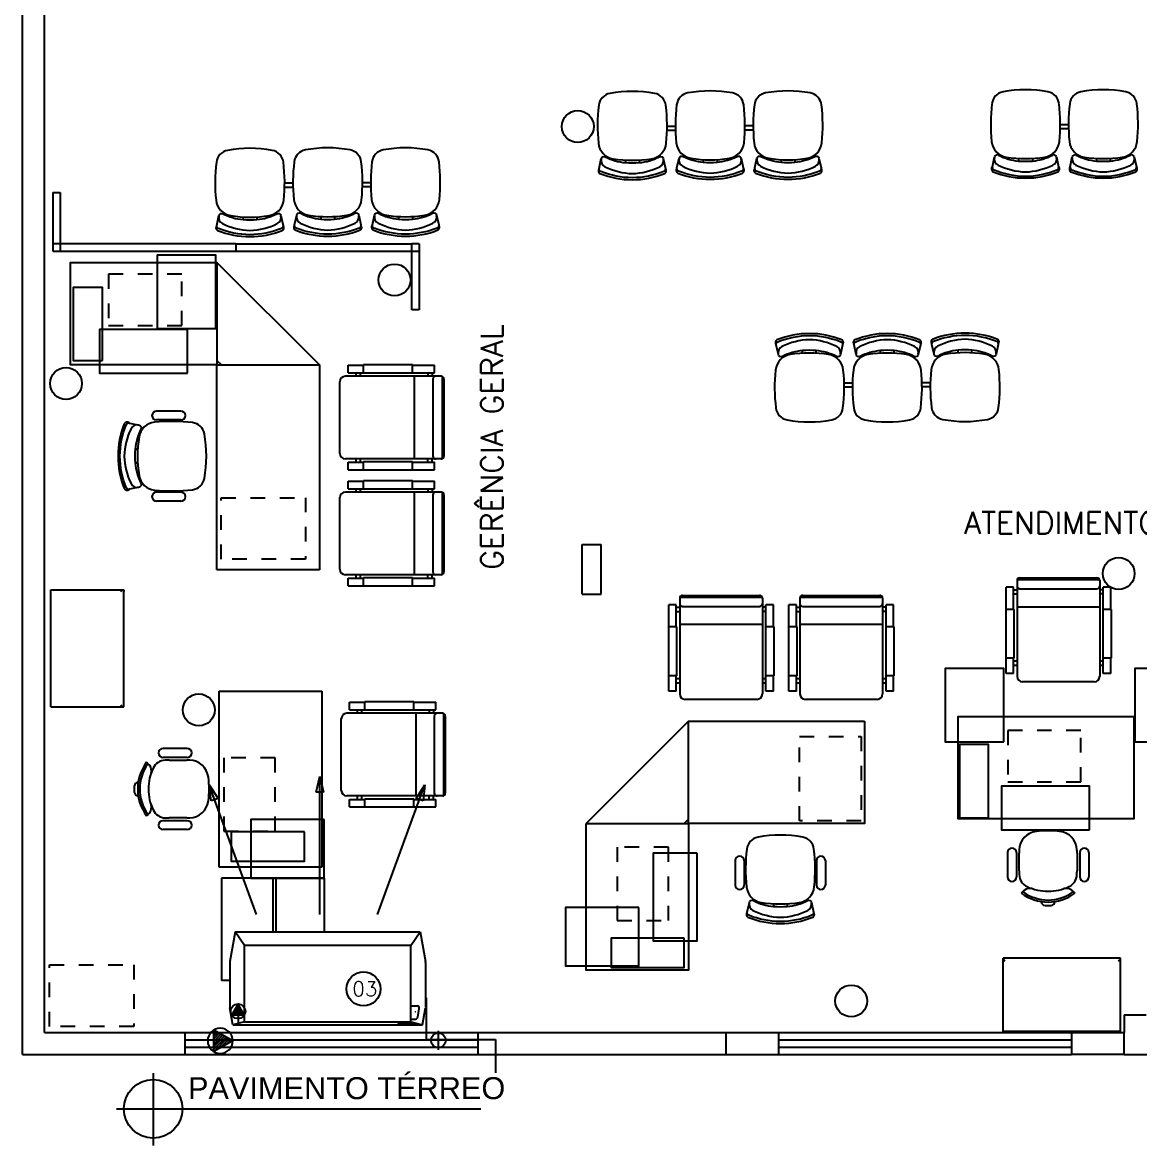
# Model space of a CAD drawing. Extents: x -22 to 17.7, y 1.4 to 35.6.
# Drawn here: x -12.51 to -4.89, y 1.44 to 9.11 of the extents above; entities that cross this region are included whole.
import ezdxf

# ---------------------------------------------------------------- set-up
doc = ezdxf.new("R2010")
doc.units = 0
doc.header["$LTSCALE"] = 0.02
doc.linetypes.add('HIDDEN', pattern=[0.375, 0.25, -0.125])
doc.linetypes.add('HIDDEN2', pattern=[0.1875, 0.125, -0.0625])
for name, color, linetype in [('AR-CONDICIONADO', 5, 'CONTINUOUS'), ('AR-INST', 1, 'CONTINUOUS'), ('ARCOND', 2, 'CONTINUOUS'), ('ARCOND_BASE', 7, 'CONTINUOUS'), ('ARCOND_TEXTO', 7, 'CONTINUOUS'), ('LEGENDA', 1, 'CONTINUOUS'), ('PDRENO', 2, 'CONTINUOUS'), ('PFORÇA', 2, 'CONTINUOUS')]:
    doc.layers.add(name, color=color, linetype=linetype)
doc.styles.add('COTAS', font='romans.shx', dxfattribs={"width": 0.75})
doc.styles.add('PAVIM', font='swiss.ttf')
doc.styles.add('ROMANS', font='simplex.shx')

# ---------------------------------------------------------------- blocks, each defined once
blk = doc.blocks.new('PF')
at = {"layer": 'PFORÇA', "color": 1}
for p, q in [((0.0002, 0.0874), (-0.0727, -0.0432)), ((-0.0031, 0.0815), (0.0012, 0.0857)), ((0.0002, 0.0874), (0.0732, -0.0432)), ((-0.0702, -0.0386), (0.0202, 0.0517)), ((-0.057, -0.0432), (0.0265, 0.0404)), ((-0.0478, 0.0014), (0.0138, 0.0631)), ((-0.0394, -0.0432), (0.0328, 0.029)), ((-0.0255, 0.0414), (0.0075, 0.0744)), ((-0.0217, -0.0432), (0.0392, 0.0177)), ((-0.004, -0.0432), (0.0455, 0.0063)), ((-0.0727, -0.0432), (0.0732, -0.0432)), ((0.0137, -0.0432), (0.0518, -0.005)), ((0.0313, -0.0432), (0.0582, -0.0163)), ((0.049, -0.0432), (0.0645, -0.0277)), ((0.0667, -0.0432), (0.0708, -0.039))]:
    blk.add_line(p, q, dxfattribs=at)
blk.add_circle((0.0002, 0.0018), 0.0857, dxfattribs=at)

msp = doc.modelspace()

# ---------------------------------------------------------------- linework, layer by layer
at = {"layer": 'AR-CONDICIONADO'}
for p, q in [((-10.5082, 3.8562), (-10.4837, 3.965)), ((-10.4837, 3.0222), (-10.4837, 3.965)), ((-10.4837, 3.965), (-10.4574, 3.8562)), ((-10.9163, 3.0222), (-11.2387, 3.9082)), ((-11.2245, 3.7975), (-11.2387, 3.9082)), ((-11.2387, 3.9082), (-11.1768, 3.8149)), ((-10.4574, 3.8562), (-10.5082, 3.8562)), ((-10.0887, 3.0222), (-9.7663, 3.9082)), ((-9.8266, 3.8143), (-9.7663, 3.9082)), ((-9.7663, 3.9082), (-9.7788, 3.7969)), ((-11.1768, 3.8149), (-11.2245, 3.7975)), ((-9.7788, 3.7969), (-9.8266, 3.8143))]:
    msp.add_line(p, q, dxfattribs=at)
at = {"layer": 'AR-CONDICIONADO', "color": 220}
for p, q in [((-9.7573, 2.4536), (-9.7573, 2.1693)), ((-9.7573, 2.1693), (-9.2831, 2.1693)), ((-9.2831, 2.1693), (-9.2831, 1.9418))]:
    msp.add_line(p, q, dxfattribs=at)
at = {"layer": 'AR-INST'}
for p, q in [((-11.0411, 2.4103), (-11.0831, 2.3376)), ((-11.0603, 2.3376), (-11.0603, 2.3771)), ((-11.0574, 2.3376), (-11.0574, 2.3822)), ((-11.0544, 2.3376), (-11.0544, 2.3873)), ((-11.0515, 2.3376), (-11.0515, 2.3924)), ((-11.0485, 2.3376), (-11.0485, 2.3975)), ((-11.0456, 2.3376), (-11.0456, 2.4026)), ((-11.0426, 2.3376), (-11.0426, 2.4078)), ((-11.0411, 2.4103), (-11.0411, 2.3376)), ((-10.9992, 2.3376), (-11.0411, 2.4103)), ((-11.0397, 2.3376), (-11.0397, 2.4078)), ((-11.0367, 2.3376), (-11.0367, 2.4026)), ((-11.0338, 2.3376), (-11.0338, 2.3975)), ((-11.0308, 2.3376), (-11.0308, 2.3924)), ((-11.0279, 2.3376), (-11.0279, 2.3873)), ((-11.0249, 2.3376), (-11.0249, 2.3822)), ((-11.0219, 2.3376), (-11.0219, 2.3771)), ((-11.0831, 2.3376), (-11.0411, 2.3376)), ((-11.0781, 2.3376), (-11.0781, 2.3464)), ((-11.0751, 2.3376), (-11.0751, 2.3515)), ((-11.0721, 2.3376), (-11.0721, 2.3566)), ((-11.0692, 2.3376), (-11.0692, 2.3617)), ((-11.0662, 2.3376), (-11.0662, 2.3668)), ((-11.0633, 2.3376), (-11.0633, 2.372)), ((-11.0411, 2.3376), (-10.9992, 2.3376)), ((-11.0411, 2.3376), (-11.0411, 2.2807)), ((-11.019, 2.3376), (-11.019, 2.372)), ((-11.016, 2.3376), (-11.016, 2.3668)), ((-11.0131, 2.3376), (-11.0131, 2.3617)), ((-11.0101, 2.3376), (-11.0101, 2.3566)), ((-11.0072, 2.3376), (-11.0072, 2.3515)), ((-11.0042, 2.3376), (-11.0042, 2.3464))]:
    msp.add_line(p, q, dxfattribs=at)
at = {"layer": 'AR-INST', "const_width": 0.005}
for points in [[(-11.0516, 2.356, -1), (-11.0566, 2.356, -1)], [(-9.8336, 2.3574, 1), (-9.8286, 2.3574, 1)], [(-9.8902, 2.273, 1), (-9.8852, 2.273, 1)]]:
    msp.add_lwpolyline(points, format="xyb", close=True, dxfattribs=at)
at = {"layer": 'AR-INST'}
msp.add_circle((-11.041, 2.3611), 0.0503, dxfattribs=at)
at = {"layer": 'ARCOND'}
for p, q in [((-11.0612, 2.9032), (-11.097, 2.7001)), ((-10.9975, 2.8106), (-11.0612, 2.9032)), ((-11.0612, 2.9032), (-9.7988, 2.9032)), ((-9.8625, 2.8106), (-9.7988, 2.9032)), ((-9.7988, 2.9032), (-9.7629, 2.7001)), ((-9.8625, 2.8106), (-10.9975, 2.8106)), ((-10.9975, 2.2882), (-10.9975, 2.8106)), ((-9.8625, 2.2882), (-9.8625, 2.8106)), ((-11.0975, 2.6949), (-11.0975, 2.3902)), ((-9.7625, 2.6949), (-9.7625, 2.3902)), ((-9.7625, 2.6949), (-9.7625, 2.3902)), ((-9.7625, 2.6949), (-9.7625, 2.3902)), ((-11.0765, 2.2682), (-11.097, 2.3849)), ((-9.8625, 2.3982), (-9.8191, 2.3982)), ((-9.8149, 2.3206), (-9.8043, 2.3806)), ((-9.7835, 2.2682), (-9.7629, 2.3849)), ((-9.8625, 2.3082), (-9.8297, 2.3082)), ((-10.9975, 2.2882), (-11.0765, 2.2682)), ((-11.0765, 2.2682), (-9.7835, 2.2682)), ((-10.9975, 2.2882), (-9.8625, 2.2882)), ((-9.9451, 2.2737), (-9.9235, 2.2682)), ((-9.9444, 2.2796), (-9.8691, 2.2796)), ((-9.8678, 2.2794), (-9.8235, 2.2682)), ((-9.8625, 2.2882), (-9.7835, 2.2682))]:
    msp.add_line(p, q, dxfattribs=at)
for centre, radius, start, end in [((-11.0675, 2.6949), 0.03, 170, 180), ((-9.7925, 2.6949), 0.03, 0, 10), ((-11.0675, 2.3902), 0.03, 180, 190), ((-9.8191, 2.3832), 0.015, 350, 90), ((-9.8297, 2.3232), 0.015, 270, 350), ((-9.9444, 2.2766), 0.003, 90, 255.78646), ((-9.8691, 2.2746), 0.005, 75.78646, 90)]:
    msp.add_arc(centre, radius, start, end, dxfattribs=at)
at = {"layer": 'ARCOND_BASE'}
for p, q in [((-12.5126, 2.0669), (-12.5126, 14.6269)), ((-12.3626, 2.2169), (-12.3626, 14.4769)), ((-8.0557, 8.3747), (-8.114, 8.3747)), ((-8.0566, 8.4029), (-8.1131, 8.4029)), ((-7.5246, 8.3777), (-7.5829, 8.3777)), ((-7.5255, 8.4059), (-7.582, 8.4059)), ((-7.5246, 8.3777), (-7.5342, 8.3777)), ((-5.3723, 8.386), (-5.4306, 8.386)), ((-5.3732, 8.4142), (-5.4297, 8.4142)), ((-5.3723, 8.386), (-5.382, 8.386)), ((-8.3974, 8.1728), (-8.3974, 8.1549)), ((-8.3034, 8.1728), (-8.3034, 8.1549)), ((-7.8663, 8.1758), (-7.8663, 8.1579)), ((-7.7723, 8.1758), (-7.7723, 8.1579)), ((-7.3352, 8.1758), (-7.3352, 8.1579)), ((-7.2412, 8.1758), (-7.2412, 8.1579)), ((-5.8933, 8.1269), (-5.8787, 8.1936)), ((-5.714, 8.1841), (-5.714, 8.1662)), ((-5.62, 8.1841), (-5.62, 8.1662)), ((-5.4554, 8.1936), (-5.4407, 8.1269)), ((-5.3622, 8.1269), (-5.3475, 8.1936)), ((-5.1829, 8.1841), (-5.1829, 8.1662)), ((-5.0889, 8.1841), (-5.0889, 8.1662)), ((-4.9243, 8.1936), (-4.9096, 8.1269)), ((-10.6657, 7.9861), (-10.724, 7.9861)), ((-10.6666, 8.0143), (-10.7231, 8.0143)), ((-10.1346, 7.9891), (-10.1929, 7.9891)), ((-10.1355, 8.0173), (-10.192, 8.0173)), ((-10.1346, 7.9891), (-10.1442, 7.9891)), ((-12.3057, 7.9512), (-12.2557, 7.9512)), ((-12.3057, 7.9512), (-12.3057, 7.5512)), ((-12.2557, 7.9512), (-12.2557, 7.5512)), ((-11.0074, 7.7842), (-11.0074, 7.7663)), ((-10.9134, 7.7842), (-10.9134, 7.7663)), ((-10.4763, 7.7872), (-10.4763, 7.7693)), ((-10.3823, 7.7872), (-10.3823, 7.7693)), ((-9.9452, 7.7872), (-9.9452, 7.7693)), ((-9.8512, 7.7872), (-9.8512, 7.7693)), ((-11.0557, 7.6012), (-12.3057, 7.6012)), ((-11.0557, 7.6012), (-11.0557, 7.5512)), ((-12.3057, 7.5512), (-11.0557, 7.5512)), ((-7.1888, 6.8536), (-7.1888, 6.8715)), ((-7.0948, 6.8536), (-7.0948, 6.8715)), ((-6.6576, 6.8536), (-6.6576, 6.8715)), ((-6.5636, 6.8536), (-6.5636, 6.8715)), ((-6.1265, 6.8566), (-6.1265, 6.8745)), ((-6.0325, 6.8566), (-6.0325, 6.8745)), ((-11.1851, 5.3742), (-11.1851, 6.7742)), ((-11.1851, 6.7742), (-10.4851, 6.7742)), ((-10.4851, 6.7742), (-10.4851, 5.3742)), ((-10.2905, 6.7717), (-10.1848, 6.7717)), ((-10.2905, 6.72), (-10.2905, 6.7717)), ((-9.8518, 6.774), (-10.1848, 6.774)), ((-10.1848, 6.7177), (-10.1848, 6.774)), ((-9.8518, 6.7177), (-9.8518, 6.774)), ((-9.8518, 6.7717), (-9.7013, 6.7717)), ((-9.7013, 6.72), (-9.7013, 6.7717)), ((-9.6552, 6.6965), (-10.3088, 6.6965)), ((-10.2905, 6.72), (-10.1848, 6.72)), ((-10.2347, 6.6965), (-10.2347, 6.72)), ((-10.2065, 6.6965), (-10.2065, 6.72)), ((-9.8518, 6.7177), (-10.1848, 6.7177)), ((-9.8518, 6.72), (-9.7013, 6.72)), ((-9.836, 6.1325), (-9.836, 6.6965)), ((-9.7457, 6.72), (-9.7457, 6.6965)), ((-9.7175, 6.72), (-9.7175, 6.6965)), ((-9.7113, 6.6777), (-9.7113, 6.1513)), ((-9.6488, 6.6954), (-9.6488, 6.1336)), ((-9.6364, 6.6777), (-9.6364, 6.1513)), ((-10.3464, 6.1701), (-10.3464, 6.6589)), ((-6.9053, 6.6518), (-6.8471, 6.6518)), ((-6.9053, 6.6518), (-6.8957, 6.6518)), ((-6.9044, 6.6236), (-6.848, 6.6236)), ((-6.3742, 6.6547), (-6.316, 6.6547)), ((-6.3733, 6.6265), (-6.3169, 6.6265)), ((-11.4315, 6.4591), (-11.598, 6.4591)), ((-11.4315, 6.398), (-11.598, 6.398)), ((-11.726, 6.1981), (-11.7439, 6.1981)), ((-11.726, 6.1041), (-11.7439, 6.1041)), ((-9.6552, 6.1325), (-10.3088, 6.1325)), ((-10.2905, 6.0573), (-10.2905, 6.109)), ((-10.2905, 6.109), (-10.1848, 6.109)), ((-10.2347, 6.109), (-10.2347, 6.1325)), ((-10.2065, 6.109), (-10.2065, 6.1325)), ((-9.8518, 6.1113), (-10.1848, 6.1113)), ((-10.1848, 6.055), (-10.1848, 6.1113)), ((-9.8518, 6.055), (-9.8518, 6.1113)), ((-9.8518, 6.109), (-9.7013, 6.109)), ((-9.7457, 6.109), (-9.7457, 6.1325)), ((-9.7175, 6.109), (-9.7175, 6.1325)), ((-9.7013, 6.0573), (-9.7013, 6.109)), ((-10.2905, 6.0573), (-10.1848, 6.0573)), ((-10.2905, 5.9808), (-10.1848, 5.9808)), ((-10.2905, 5.9291), (-10.2905, 5.9808)), ((-9.8518, 6.055), (-10.1848, 6.055)), ((-9.8518, 5.9831), (-10.1848, 5.9831)), ((-10.1848, 5.9268), (-10.1848, 5.9831)), ((-9.8518, 6.0573), (-9.7013, 6.0573)), ((-9.8518, 5.9268), (-9.8518, 5.9831)), ((-9.8518, 5.9808), (-9.7013, 5.9808)), ((-9.7013, 5.9291), (-9.7013, 5.9808)), ((-11.4315, 5.9053), (-11.598, 5.9053)), ((-9.6552, 5.9056), (-10.3088, 5.9056)), ((-10.2905, 5.9291), (-10.1848, 5.9291)), ((-10.2347, 5.9056), (-10.2347, 5.9291)), ((-10.2065, 5.9056), (-10.2065, 5.9291)), ((-9.8518, 5.9268), (-10.1848, 5.9268)), ((-9.8518, 5.9291), (-9.7013, 5.9291)), ((-9.836, 5.3416), (-9.836, 5.9056)), ((-9.7457, 5.9291), (-9.7457, 5.9056)), ((-9.7175, 5.9291), (-9.7175, 5.9056)), ((-9.6488, 5.9045), (-9.6488, 5.3427)), ((-11.4315, 5.8442), (-11.598, 5.8442)), ((-10.3464, 5.3792), (-10.3464, 5.868)), ((-9.7113, 5.8868), (-9.7113, 5.3604)), ((-9.6364, 5.8868), (-9.6364, 5.3604)), ((-8.6933, 5.2078), (-8.6933, 5.5478)), ((-8.6933, 5.5478), (-8.5633, 5.5478)), ((-8.5633, 5.2078), (-8.5633, 5.5478)), ((-10.4851, 5.3742), (-11.1851, 5.3742)), ((-9.6552, 5.3416), (-10.3088, 5.3416)), ((-10.2905, 5.2664), (-10.2905, 5.3181)), ((-10.2905, 5.3181), (-10.1848, 5.3181)), ((-10.2347, 5.3181), (-10.2347, 5.3416)), ((-10.2065, 5.3181), (-10.2065, 5.3416)), ((-9.8518, 5.3204), (-10.1848, 5.3204)), ((-10.1848, 5.2641), (-10.1848, 5.3204)), ((-9.8518, 5.2641), (-9.8518, 5.3204)), ((-9.8518, 5.3181), (-9.7013, 5.3181)), ((-9.7457, 5.3181), (-9.7457, 5.3416)), ((-9.7175, 5.3181), (-9.7175, 5.3416)), ((-9.7013, 5.2664), (-9.7013, 5.3181)), ((-5.7245, 5.3017), (-5.7245, 4.6481)), ((-5.7234, 5.3081), (-5.1616, 5.3081)), ((-5.7057, 5.3205), (-5.1793, 5.3205)), ((-5.1605, 5.3017), (-5.1605, 4.6481)), ((-12.32, 4.4396), (-12.32, 5.2396)), ((-12.32, 5.2396), (-11.82, 5.2396)), ((-11.82, 5.2216), (-11.82, 5.2396)), ((-11.82, 5.2396), (-11.82, 5.2266)), ((-11.82, 4.4526), (-11.82, 5.2216)), ((-10.2905, 5.2664), (-10.1848, 5.2664)), ((-9.8518, 5.2641), (-10.1848, 5.2641)), ((-9.8518, 5.2664), (-9.7013, 5.2664)), ((-5.7997, 5.1051), (-5.7997, 5.2556)), ((-5.748, 5.2556), (-5.7997, 5.2556)), ((-5.748, 5.1051), (-5.748, 5.2556)), ((-5.748, 5.2394), (-5.7245, 5.2394)), ((-5.7057, 5.2456), (-5.1793, 5.2456)), ((-5.137, 5.2394), (-5.1605, 5.2394)), ((-5.137, 5.1051), (-5.137, 5.2556)), ((-5.0853, 5.2556), (-5.137, 5.2556)), ((-5.0853, 5.1051), (-5.0853, 5.2556)), ((-8.6933, 5.2078), (-8.5633, 5.2078)), ((-8.027, 5.1815), (-8.027, 4.5279)), ((-8.0259, 5.1878), (-7.4641, 5.1878)), ((-8.0082, 5.2003), (-7.4818, 5.2003)), ((-7.463, 5.1815), (-7.463, 4.5279)), ((-7.2063, 5.1815), (-7.2063, 4.5279)), ((-7.2051, 5.1878), (-6.6434, 5.1878)), ((-7.1875, 5.2003), (-6.6611, 5.2003)), ((-6.6423, 5.1815), (-6.6423, 4.5279)), ((-5.748, 5.2112), (-5.7245, 5.2112)), ((-5.137, 5.2112), (-5.1605, 5.2112)), ((-8.1022, 4.9849), (-8.1022, 5.1353)), ((-8.0505, 5.1353), (-8.1022, 5.1353)), ((-8.0505, 4.9849), (-8.0505, 5.1353)), ((-8.0505, 5.1192), (-8.027, 5.1192)), ((-8.0505, 5.091), (-8.027, 5.091)), ((-8.0082, 5.1254), (-7.4818, 5.1254)), ((-7.4395, 5.1192), (-7.463, 5.1192)), ((-7.4395, 5.091), (-7.463, 5.091)), ((-7.4395, 4.9849), (-7.4395, 5.1353)), ((-7.3878, 5.1353), (-7.4395, 5.1353)), ((-7.3878, 4.9849), (-7.3878, 5.1353)), ((-7.2815, 4.9849), (-7.2815, 5.1353)), ((-7.2298, 5.1353), (-7.2815, 5.1353)), ((-7.2298, 4.9849), (-7.2298, 5.1353)), ((-7.2298, 5.1192), (-7.2063, 5.1192)), ((-7.2298, 5.091), (-7.2063, 5.091)), ((-7.1875, 5.1254), (-6.6611, 5.1254)), ((-6.6188, 5.1192), (-6.6423, 5.1192)), ((-6.6188, 5.091), (-6.6423, 5.091)), ((-6.6188, 4.9849), (-6.6188, 5.1353)), ((-6.5671, 5.1353), (-6.6188, 5.1353)), ((-6.5671, 4.9849), (-6.5671, 5.1353)), ((-5.7457, 5.1051), (-5.802, 5.1051)), ((-5.802, 5.1051), (-5.802, 4.7721)), ((-5.7457, 5.1051), (-5.7457, 4.7721)), ((-5.1605, 5.1209), (-5.7245, 5.1209)), ((-5.1393, 5.1051), (-5.1393, 4.7721)), ((-5.083, 5.1051), (-5.1393, 5.1051)), ((-5.083, 5.1051), (-5.083, 4.7721)), ((-8.0482, 4.9849), (-8.1045, 4.9849)), ((-8.1045, 4.9849), (-8.1045, 4.6518)), ((-8.0482, 4.9849), (-8.0482, 4.6518)), ((-7.463, 5.0007), (-8.027, 5.0007)), ((-7.4418, 4.9849), (-7.4418, 4.6518)), ((-7.3855, 4.9849), (-7.4418, 4.9849)), ((-7.3855, 4.9849), (-7.3855, 4.6518)), ((-7.2274, 4.9849), (-7.2838, 4.9849)), ((-7.2838, 4.9849), (-7.2838, 4.6518)), ((-7.2274, 4.9849), (-7.2274, 4.6518)), ((-6.6423, 5.0007), (-7.2063, 5.0007)), ((-6.6211, 4.9849), (-6.6211, 4.6518)), ((-6.5647, 4.9849), (-6.6211, 4.9849)), ((-6.5647, 4.9849), (-6.5647, 4.6518)), ((-5.7457, 4.7721), (-5.802, 4.7721)), ((-5.7997, 4.6664), (-5.7997, 4.7721)), ((-5.748, 4.6664), (-5.748, 4.7721)), ((-5.083, 4.7721), (-5.1393, 4.7721)), ((-5.137, 4.6664), (-5.137, 4.7721)), ((-5.0853, 4.6664), (-5.0853, 4.7721)), ((-5.7245, 4.7504), (-5.748, 4.7504)), ((-5.7245, 4.7222), (-5.748, 4.7222)), ((-5.137, 4.7504), (-5.1605, 4.7504)), ((-5.137, 4.7222), (-5.1605, 4.7222)), ((-8.0482, 4.6518), (-8.1045, 4.6518)), ((-8.1022, 4.5462), (-8.1022, 4.6518)), ((-8.0505, 4.5462), (-8.0505, 4.6518)), ((-8.027, 4.6301), (-8.0505, 4.6301)), ((-8.027, 4.6019), (-8.0505, 4.6019)), ((-7.4395, 4.6301), (-7.463, 4.6301)), ((-7.4395, 4.6019), (-7.463, 4.6019)), ((-7.3855, 4.6518), (-7.4418, 4.6518)), ((-7.4395, 4.5462), (-7.4395, 4.6518)), ((-7.3878, 4.5462), (-7.3878, 4.6518)), ((-7.2274, 4.6518), (-7.2838, 4.6518)), ((-7.2815, 4.5462), (-7.2815, 4.6518)), ((-7.2298, 4.5462), (-7.2298, 4.6518)), ((-7.2063, 4.6301), (-7.2298, 4.6301)), ((-7.2063, 4.6019), (-7.2298, 4.6019)), ((-6.6188, 4.6301), (-6.6423, 4.6301)), ((-6.6188, 4.6019), (-6.6423, 4.6019)), ((-6.5647, 4.6518), (-6.6211, 4.6518)), ((-6.6188, 4.5462), (-6.6188, 4.6518)), ((-6.5671, 4.5462), (-6.5671, 4.6518)), ((-5.748, 4.6664), (-5.7997, 4.6664)), ((-5.1981, 4.6105), (-5.6869, 4.6105)), ((-5.0853, 4.6664), (-5.137, 4.6664)), ((-11.1701, 3.3461), (-11.1701, 4.5461)), ((-11.1701, 4.5461), (-10.4701, 4.5461)), ((-10.4701, 4.5461), (-10.4701, 3.3461)), ((-8.0505, 4.5462), (-8.1022, 4.5462)), ((-7.3878, 4.5462), (-7.4395, 4.5462)), ((-7.2298, 4.5462), (-7.2815, 4.5462)), ((-6.5671, 4.5462), (-6.6188, 4.5462)), ((-11.82, 4.4396), (-11.82, 4.4526)), ((-10.2808, 4.419), (-10.2808, 4.4707)), ((-10.2808, 4.4707), (-10.1752, 4.4707)), ((-10.1752, 4.4167), (-10.1752, 4.473)), ((-9.8421, 4.473), (-10.1752, 4.473)), ((-9.8421, 4.4167), (-9.8421, 4.473)), ((-9.8421, 4.4707), (-9.6917, 4.4707)), ((-9.6917, 4.419), (-9.6917, 4.4707)), ((-7.5006, 4.4903), (-7.9894, 4.4903)), ((-6.6799, 4.4903), (-7.1687, 4.4903)), ((-12.32, 4.4396), (-11.82, 4.4396)), ((-9.6455, 4.3955), (-10.2992, 4.3955)), ((-10.2808, 4.419), (-10.1752, 4.419)), ((-10.2251, 4.3955), (-10.2251, 4.419)), ((-10.1969, 4.3955), (-10.1969, 4.419)), ((-9.8421, 4.4167), (-10.1752, 4.4167)), ((-9.8421, 4.419), (-9.6917, 4.419)), ((-9.8263, 3.8315), (-9.8263, 4.3955)), ((-9.7361, 4.419), (-9.7361, 4.3955)), ((-9.7079, 4.419), (-9.7079, 4.3955)), ((-9.7017, 4.3767), (-9.7017, 3.8503)), ((-9.6392, 4.3944), (-9.6392, 3.8326)), ((-9.6267, 4.3767), (-9.6267, 3.8503)), ((-10.3368, 3.8691), (-10.3368, 4.3579)), ((-11.3881, 4.1558), (-11.5546, 4.1558)), ((-11.3881, 4.0947), (-11.5546, 4.0947)), ((-11.5123, 4.0759), (-11.3919, 4.0759)), ((-11.6578, 4.0562), (-11.6653, 4.0618)), ((-11.6442, 4.0401), (-11.6568, 4.0496)), ((-9.6455, 3.8315), (-10.2992, 3.8315)), ((-10.2808, 3.808), (-10.1752, 3.808)), ((-10.2808, 3.7563), (-10.2808, 3.808)), ((-10.2251, 3.808), (-10.2251, 3.8315)), ((-10.1969, 3.808), (-10.1969, 3.8315)), ((-9.8421, 3.8103), (-10.1752, 3.8103)), ((-10.1752, 3.754), (-10.1752, 3.8103)), ((-9.8421, 3.754), (-9.8421, 3.8103)), ((-9.8421, 3.808), (-9.6917, 3.808)), ((-9.7361, 3.808), (-9.7361, 3.8315)), ((-9.7079, 3.808), (-9.7079, 3.8315)), ((-9.6917, 3.7563), (-9.6917, 3.808)), ((-11.6578, 3.7009), (-11.6653, 3.6952)), ((-11.6442, 3.7169), (-11.6568, 3.7075)), ((-11.3919, 3.6811), (-11.5123, 3.6811)), ((-10.2808, 3.7563), (-10.1752, 3.7563)), ((-9.8421, 3.754), (-10.1752, 3.754)), ((-9.8421, 3.7563), (-9.6917, 3.7563)), ((-11.3881, 3.6624), (-11.5546, 3.6624)), ((-11.3881, 3.6013), (-11.5546, 3.6013)), ((-7.648, 3.3897), (-7.648, 3.2232)), ((-7.5869, 3.3897), (-7.5869, 3.2232)), ((-7.0942, 3.3897), (-7.0942, 3.2232)), ((-7.0331, 3.3897), (-7.0331, 3.2232)), ((-5.79, 3.4451), (-5.79, 3.2786)), ((-5.7289, 3.4451), (-5.7289, 3.2786)), ((-5.7102, 3.3209), (-5.7102, 3.4412)), ((-5.3154, 3.4412), (-5.3154, 3.3209)), ((-5.2967, 3.4451), (-5.2967, 3.2786)), ((-5.2356, 3.4451), (-5.2356, 3.2786)), ((-10.4701, 3.3461), (-11.1701, 3.3461)), ((-11.1533, 3.2704), (-11.1533, 2.5704)), ((-10.4533, 3.2704), (-11.1533, 3.2704)), ((-10.8033, 3.2704), (-10.8033, 2.9032)), ((-10.7833, 3.2704), (-10.7833, 2.9032)), ((-10.4533, 3.2704), (-10.4533, 2.9032)), ((-5.6904, 3.1754), (-5.6961, 3.1678)), ((-5.6744, 3.1889), (-5.6838, 3.1763)), ((-5.3512, 3.1889), (-5.3417, 3.1763)), ((-5.3351, 3.1754), (-5.3295, 3.1678)), ((-7.387, 3.0952), (-7.387, 3.0773)), ((-7.293, 3.0952), (-7.293, 3.0773)), ((-5.8011, 2.7242), (-5.8191, 2.7242)), ((-5.8191, 2.7242), (-5.8061, 2.7242)), ((-5.8191, 2.2242), (-5.8191, 2.7242)), ((-5.0321, 2.7242), (-5.8011, 2.7242)), ((-5.0191, 2.7242), (-5.0321, 2.7242)), ((-5.0191, 2.2242), (-5.0191, 2.7242)), ((-11.0975, 2.5704), (-11.1533, 2.5704)), ((-4.9926, 2.3369), (-4.9926, 2.2169)), ((-4.9926, 2.3369), (-4.8426, 2.3369)), ((-5.0191, 2.2242), (-5.8191, 2.2242)), ((-12.3626, 2.2169), (-11.4026, 2.2169)), ((-11.4026, 2.0669), (-11.4026, 2.2169)), ((-11.4026, 2.2169), (-9.4026, 2.2169)), ((-11.4026, 2.1669), (-9.4026, 2.1669)), ((-9.4028, 2.2169), (-7.7126, 2.2169)), ((-9.4028, 2.0669), (-9.4028, 2.2169)), ((-7.7126, 2.2169), (-7.7126, 2.0669)), ((-7.7126, 2.2169), (-7.3526, 2.2169)), ((-7.3526, 2.2169), (-5.3526, 2.2169)), ((-7.3526, 2.2169), (-7.3526, 2.0669)), ((-7.3526, 2.1669), (-5.3526, 2.1669)), ((-5.3526, 2.2169), (-4.9926, 2.2169)), ((-5.3526, 2.2169), (-5.3526, 2.0669)), ((-4.9926, 2.0669), (-4.9926, 2.2169)), ((-11.4026, 2.1169), (-9.4026, 2.1169)), ((-7.3526, 2.1169), (-5.3526, 2.1169)), ((-12.5126, 2.0669), (-11.4026, 2.0669)), ((-11.4026, 2.0669), (-9.4026, 2.0669)), ((-9.4028, 2.0669), (-7.7126, 2.0669)), ((-7.7126, 2.0669), (-7.3526, 2.0669)), ((-7.3526, 2.0669), (-5.3526, 2.0669)), ((-4.9926, 2.0669), (-5.3526, 2.0669)), ((-4.9926, 2.0669), (-1.0081, 2.0669))]:
    msp.add_line(p, q, dxfattribs=at)
at = {"layer": 'ARCOND_BASE', "color": 250}
for p, q in [((-11.0557, 7.6012), (-9.8557, 7.6012)), ((-9.8057, 7.6012), (-9.8557, 7.6012)), ((-9.8557, 7.1512), (-9.8557, 7.6012)), ((-9.8057, 7.6012), (-9.8057, 7.1512)), ((-11.0557, 7.5512), (-9.8557, 7.5512)), ((-9.8557, 7.5512), (-9.8057, 7.5512)), ((-9.8057, 7.1512), (-9.8557, 7.1512))]:
    msp.add_line(p, q, dxfattribs=at)
at = {"layer": 'ARCOND_BASE', "linetype": 'HIDDEN2'}
for p, q in [((-11.8418, 5.2269), (-11.829, 5.2396)), ((-11.8418, 4.4523), (-11.829, 4.4396)), ((-5.8064, 2.7025), (-5.8191, 2.7152)), ((-5.0318, 2.7025), (-5.0191, 2.7152))]:
    msp.add_line(p, q, dxfattribs=at)
at = {"layer": 'ARCOND_BASE'}
for points in [[(-8.2194, 8.1817, 0.340817), (-8.1191, 8.2876, 0.05523), (-8.1214, 8.5464, 0.328643), (-8.1978, 8.6276, 0.09095), (-8.503, 8.6276, 0.328643), (-8.5794, 8.5464, 0.05523), (-8.5817, 8.2876, 0.340817), (-8.4814, 8.1817, 0.077917)], [(-7.6883, 8.1847, 0.340817), (-7.588, 8.2906, 0.05523), (-7.5903, 8.5494, 0.328643), (-7.6667, 8.6306, 0.09095), (-7.9719, 8.6306, 0.328643), (-8.0483, 8.5494, 0.05523), (-8.0506, 8.2906, 0.340817), (-7.9503, 8.1847, 0.077917)], [(-7.1571, 8.1847, 0.340817), (-7.0569, 8.2906, 0.05523), (-7.0592, 8.5494, 0.328643), (-7.1356, 8.6306, 0.09095), (-7.4408, 8.6306, 0.328643), (-7.5172, 8.5494, 0.05523), (-7.5195, 8.2906, 0.340817), (-7.4192, 8.1847, 0.077917)], [(-10.8294, 7.7931, 0.340817), (-10.7291, 7.899, 0.05523), (-10.7314, 8.1578, 0.328643), (-10.8078, 8.239, 0.09095), (-11.113, 8.239, 0.328643), (-11.1894, 8.1578, 0.05523), (-11.1917, 7.899, 0.340817), (-11.0915, 7.7931, 0.077917)], [(-10.2983, 7.7961, 0.340817), (-10.198, 7.902, 0.05523), (-10.2003, 8.1608, 0.328643), (-10.2767, 8.242, 0.09095), (-10.5819, 8.242, 0.328643), (-10.6583, 8.1608, 0.05523), (-10.6606, 7.902, 0.340817), (-10.5603, 7.7961, 0.077917)], [(-9.7671, 7.7961, 0.340817), (-9.6669, 7.902, 0.05523), (-9.6692, 8.1608, 0.328643), (-9.7456, 8.242, 0.09095), (-10.0508, 8.242, 0.328643), (-10.1272, 8.1608, 0.05523), (-10.1295, 7.902, 0.340817), (-10.0292, 7.7961, 0.077917)], [(-7.2728, 6.8447, 0.340817), (-7.3731, 6.7389, 0.05523), (-7.3708, 6.4801, 0.328643), (-7.2944, 6.3988, 0.09095), (-6.9891, 6.3988, 0.328643), (-6.9128, 6.4801, 0.05523), (-6.9104, 6.7389, 0.340817), (-7.0107, 6.8447, 0.077917)], [(-6.7417, 6.8447, 0.340817), (-6.842, 6.7389, 0.05523), (-6.8396, 6.4801, 0.328643), (-6.7633, 6.3988, 0.09095), (-6.458, 6.3988, 0.328643), (-6.3816, 6.4801, 0.05523), (-6.3793, 6.7389, 0.340817), (-6.4796, 6.8447, 0.077917)], [(-6.2106, 6.8477, 0.340817), (-6.3109, 6.7419, 0.05523), (-6.3085, 6.4831, 0.328643), (-6.2322, 6.4018, 0.09095), (-5.9269, 6.4018, 0.328643), (-5.8505, 6.4831, 0.05523), (-5.8482, 6.7419, 0.340817), (-5.9485, 6.8477, 0.077917)], [(-11.7171, 6.02, 0.340817), (-11.6112, 5.9198, 0.05523), (-11.3524, 5.9221, 0.328643), (-11.2712, 5.9985, 0.09095), (-11.2712, 6.3037, 0.328643), (-11.3524, 6.3801, 0.05523), (-11.6112, 6.3824, 0.340817), (-11.7171, 6.2821, 0.077917)], [(-7.2089, 3.1041, 0.340817), (-7.1087, 3.21, 0.05523), (-7.111, 3.4687, 0.328643), (-7.1873, 3.55, 0.09095), (-7.4926, 3.55, 0.328643), (-7.569, 3.4687, 0.05523), (-7.5713, 3.21, 0.340817), (-7.471, 3.1041, 0.077917)]]:
    msp.add_lwpolyline(points, format="xyb", close=True, dxfattribs=at)
for points in [[(-8.3034, 8.1549, 0.100785), (-8.1659, 8.1949, -0.49505), (-8.1388, 8.1823), (-8.1241, 8.1156, -0.365963), (-8.1354, 8.0941, -0.0944), (-8.3504, 8.0516, -0.0944), (-8.5654, 8.0941, -0.365963), (-8.5767, 8.1156), (-8.562, 8.1823, -0.49505), (-8.5349, 8.1949, 0.100785), (-8.3974, 8.1549, 0.100785)], [(-8.5626, 8.1796, 0.344642), (-8.5376, 8.1274, 0.1068), (-8.3504, 8.0803, 0.1068), (-8.1632, 8.1274, 0.344642), (-8.1382, 8.1796)], [(-7.7723, 8.1579, 0.100785), (-7.6348, 8.1979, -0.49505), (-7.6077, 8.1853), (-7.593, 8.1186, -0.365963), (-7.6043, 8.0971, -0.0944), (-7.8193, 8.0546, -0.0944), (-8.0343, 8.0971, -0.365963), (-8.0456, 8.1186), (-8.0309, 8.1853, -0.49505), (-8.0038, 8.1979, 0.100785), (-7.8663, 8.1579, 0.100785)], [(-8.0315, 8.1826, 0.344642), (-8.0065, 8.1304, 0.1068), (-7.8193, 8.0833, 0.1068), (-7.6321, 8.1304, 0.344642), (-7.6071, 8.1826)], [(-7.2412, 8.1579, 0.100785), (-7.1037, 8.1979, -0.49505), (-7.0765, 8.1853), (-7.0619, 8.1186, -0.365963), (-7.0732, 8.0971, -0.0944), (-7.2882, 8.0546, -0.0944), (-7.5031, 8.0971, -0.365963), (-7.5145, 8.1186), (-7.4998, 8.1853, -0.49505), (-7.4727, 8.1979, 0.100785), (-7.3352, 8.1579, 0.100785)], [(-7.5004, 8.1826, 0.344642), (-7.4753, 8.1304, 0.1068), (-7.2882, 8.0833, 0.1068), (-7.101, 8.1304, 0.344642), (-7.0759, 8.1826)], [(-8.577, 8.1139, 0.481357), (-8.5717, 8.0811, 0.097119), (-8.3504, 8.0385, 0.097119), (-8.1291, 8.0811, 0.481357), (-8.1238, 8.1139)], [(-8.0459, 8.1169, 0.481357), (-8.0406, 8.0841, 0.097119), (-7.8193, 8.0415, 0.097119), (-7.598, 8.0841, 0.481357), (-7.5927, 8.1169)], [(-7.5148, 8.1169, 0.481357), (-7.5094, 8.0841, 0.097119), (-7.2882, 8.0415, 0.097119), (-7.0669, 8.0841, 0.481357), (-7.0616, 8.1169)], [(-5.8936, 8.1252, 0.481357), (-5.8883, 8.0924, 0.097119), (-5.667, 8.0499, 0.097119), (-5.4458, 8.0924, 0.481357), (-5.4404, 8.1252)], [(-5.3625, 8.1252, 0.481357), (-5.3572, 8.0924, 0.097119), (-5.1359, 8.0499, 0.097119), (-4.9146, 8.0924, 0.481357), (-4.9093, 8.1252)], [(-10.9134, 7.7663, 0.100785), (-10.7759, 7.8063, -0.49505), (-10.7488, 7.7937), (-10.7341, 7.727, -0.365963), (-10.7455, 7.7055, -0.0944), (-10.9604, 7.663, -0.0944), (-11.1754, 7.7055, -0.365963), (-11.1867, 7.727), (-11.172, 7.7937, -0.49505), (-11.1449, 7.8063, 0.100785), (-11.0074, 7.7663, 0.100785)], [(-11.1726, 7.791, 0.344642), (-11.1476, 7.7388, 0.1068), (-10.9604, 7.6917, 0.1068), (-10.7733, 7.7388, 0.344642), (-10.7482, 7.791)], [(-10.3823, 7.7693, 0.100785), (-10.2448, 7.8093, -0.49505), (-10.2177, 7.7967), (-10.203, 7.73, -0.365963), (-10.2143, 7.7085, -0.0944), (-10.4293, 7.666, -0.0944), (-10.6443, 7.7085, -0.365963), (-10.6556, 7.73), (-10.6409, 7.7967, -0.49505), (-10.6138, 7.8093, 0.100785), (-10.4763, 7.7693, 0.100785)], [(-10.6415, 7.794, 0.344642), (-10.6165, 7.7418, 0.1068), (-10.4293, 7.6947, 0.1068), (-10.2421, 7.7418, 0.344642), (-10.2171, 7.794)], [(-9.8512, 7.7693, 0.100785), (-9.7137, 7.8093, -0.49505), (-9.6866, 7.7967), (-9.6719, 7.73, -0.365963), (-9.6832, 7.7085, -0.0944), (-9.8982, 7.666, -0.0944), (-10.1131, 7.7085, -0.365963), (-10.1245, 7.73), (-10.1098, 7.7967, -0.49505), (-10.0827, 7.8093, 0.100785), (-9.9452, 7.7693, 0.100785)], [(-10.1104, 7.794, 0.344642), (-10.0853, 7.7418, 0.1068), (-9.8982, 7.6947, 0.1068), (-9.711, 7.7418, 0.344642), (-9.686, 7.794)], [(-11.187, 7.7253, 0.481357), (-11.1817, 7.6925, 0.097119), (-10.9604, 7.65, 0.097119), (-10.7391, 7.6925, 0.481357), (-10.7338, 7.7253)], [(-10.6559, 7.7283, 0.481357), (-10.6506, 7.6955, 0.097119), (-10.4293, 7.6529, 0.097119), (-10.208, 7.6955, 0.481357), (-10.2027, 7.7283)], [(-10.1248, 7.7283, 0.481357), (-10.1195, 7.6955, 0.097119), (-9.8982, 7.6529, 0.097119), (-9.6769, 7.6955, 0.481357), (-9.6716, 7.7283)], [(-6.9152, 6.9126, 0.481357), (-6.9205, 6.9453, 0.097119), (-7.1418, 6.9879, 0.097119), (-7.363, 6.9453, 0.481357), (-7.3683, 6.9126)], [(-6.3841, 6.9126, 0.481357), (-6.3894, 6.9453, 0.097119), (-6.6106, 6.9879, 0.097119), (-6.8319, 6.9453, 0.481357), (-6.8372, 6.9126)], [(-5.853, 6.9156, 0.481357), (-5.8583, 6.9483, 0.097119), (-6.0795, 6.9909, 0.097119), (-6.3008, 6.9483, 0.481357), (-6.3061, 6.9156)], [(-6.1265, 6.8745, 0.100785), (-6.2641, 6.8345, -0.49505), (-6.2912, 6.8471), (-6.3058, 6.9139, -0.365963), (-6.2945, 6.9353, -0.0944), (-6.0795, 6.9779, -0.0944), (-5.8646, 6.9353, -0.365963), (-5.8532, 6.9139), (-5.8679, 6.8471, -0.49505), (-5.895, 6.8345, 0.100785), (-6.0325, 6.8745, 0.100785)], [(-7.1888, 6.8715, 0.100785), (-7.3263, 6.8315, -0.49505), (-7.3534, 6.8441), (-7.368, 6.9109, -0.365963), (-7.3567, 6.9323, -0.0944), (-7.1418, 6.9749, -0.0944), (-6.9268, 6.9323, -0.365963), (-6.9155, 6.9109), (-6.9301, 6.8441, -0.49505), (-6.9572, 6.8315, 0.100785), (-7.0948, 6.8715, 0.100785)], [(-6.9295, 6.8468, 0.344642), (-6.9546, 6.8991, 0.1068), (-7.1418, 6.9462, 0.1068), (-7.3289, 6.8991, 0.344642), (-7.354, 6.8468)], [(-6.6576, 6.8715, 0.100785), (-6.7952, 6.8315, -0.49505), (-6.8223, 6.8441), (-6.8369, 6.9109, -0.365963), (-6.8256, 6.9323, -0.0944), (-6.6106, 6.9749, -0.0944), (-6.3957, 6.9323, -0.365963), (-6.3844, 6.9109), (-6.399, 6.8441, -0.49505), (-6.4261, 6.8315, 0.100785), (-6.5636, 6.8715, 0.100785)], [(-6.3984, 6.8468, 0.344642), (-6.4235, 6.8991, 0.1068), (-6.6106, 6.9462, 0.1068), (-6.7978, 6.8991, 0.344642), (-6.8229, 6.8468)], [(-5.8673, 6.8498, 0.344642), (-5.8924, 6.902, 0.1068), (-6.0795, 6.9492, 0.1068), (-6.2667, 6.902, 0.344642), (-6.2918, 6.8498)], [(-11.7849, 6.3777, 0.481357), (-11.8177, 6.3724, 0.097119), (-11.8603, 6.1511, 0.097119), (-11.8177, 5.9298, 0.481357), (-11.7849, 5.9245)], [(-11.7439, 6.1041, 0.100785), (-11.7039, 5.9666, -0.49505), (-11.7165, 5.9394), (-11.7832, 5.9248, -0.365963), (-11.8047, 5.9361, -0.0944), (-11.8472, 6.1511, -0.0944), (-11.8047, 6.366, -0.365963), (-11.7832, 6.3774), (-11.7165, 6.3627, -0.49505), (-11.7039, 6.3356, 0.100785), (-11.7439, 6.1981, 0.100785)], [(-11.7192, 6.3633, 0.344642), (-11.7714, 6.3382, 0.1068), (-11.8185, 6.1511, 0.1068), (-11.7714, 5.9639, 0.344642), (-11.7192, 5.9389)], [(-7.293, 3.0773, 0.100785), (-7.1555, 3.1173, -0.49505), (-7.1283, 3.1047), (-7.1137, 3.0379, -0.365963), (-7.125, 3.0165, -0.0944), (-7.34, 2.9739, -0.0944), (-7.5549, 3.0165, -0.365963), (-7.5663, 3.0379), (-7.5516, 3.1047, -0.49505), (-7.5245, 3.1173, 0.100785), (-7.387, 3.0773, 0.100785)], [(-7.5522, 3.102, 0.344642), (-7.5271, 3.0498, 0.1068), (-7.34, 3.0026, 0.1068), (-7.1528, 3.0498, 0.344642), (-7.1277, 3.102)], [(-7.5666, 3.0362, 0.481357), (-7.5612, 3.0035, 0.097119), (-7.34, 2.9609, 0.097119), (-7.1187, 3.0035, 0.481357), (-7.1134, 3.0362)]]:
    msp.add_lwpolyline(points, format="xyb", dxfattribs=at)
for points in [[(-11.193, 7.0226), (-11.193, 7.5226), (-11.593, 7.5226), (-11.593, 7.0226)], [(-11.1851, 7.4742), (-11.1851, 6.7742), (-12.1851, 6.7742), (-12.1851, 7.4742)], [(-11.1851, 7.4742), (-11.1851, 6.8042), (-11.1551, 6.7742), (-10.4851, 6.7742)], [(-11.9668, 6.8036), (-11.9668, 7.3036), (-12.1668, 7.3036), (-12.1668, 6.8036)], [(-11.3858, 6.7166), (-11.3858, 7.0166), (-11.9858, 7.0166), (-11.9858, 6.7166)], [(-5.8158, 4.2008), (-5.8158, 4.7008), (-6.2158, 4.7008), (-6.2158, 4.2008)], [(-4.5217, 4.2008), (-4.5217, 4.7008), (-4.9217, 4.7008), (-4.9217, 4.2008)], [(-4.9272, 4.3745), (-4.9272, 3.6745), (-6.1272, 3.6745), (-6.1272, 4.3745)], [(-8.6663, 3.6421), (-7.9963, 3.6421), (-7.9663, 3.6721), (-7.9663, 4.3421)], [(-6.7663, 4.3421), (-6.7663, 3.6421), (-7.9663, 3.6421), (-7.9663, 4.3421)], [(-5.9185, 3.6826), (-5.9185, 4.1826), (-6.1185, 4.1826), (-6.1185, 3.6826)], [(-5.2309, 3.5988), (-5.2309, 3.8988), (-5.8309, 3.8988), (-5.8309, 3.5988)], [(-10.4533, 3.6704), (-10.9533, 3.6704), (-10.9533, 3.2704), (-10.4533, 3.2704)], [(-8.6663, 3.6421), (-7.9663, 3.6421), (-7.9663, 2.6421), (-8.6663, 2.6421)], [(-10.5888, 3.5866), (-11.0888, 3.5866), (-11.0888, 3.3866), (-10.5888, 3.3866)], [(-7.9086, 3.4415), (-8.2086, 3.4415), (-8.2086, 2.8415), (-7.9086, 2.8415)], [(-8.3066, 3.0703), (-8.8066, 3.0703), (-8.8066, 2.6703), (-8.3066, 2.6703)], [(-7.9956, 2.8604), (-8.4956, 2.8604), (-8.4956, 2.6604), (-7.9956, 2.6604)]]:
    msp.add_lwpolyline(points, close=True, dxfattribs=at)
at = {"layer": 'ARCOND_BASE', "linetype": 'HIDDEN'}
for points in [[(-11.4256, 7.0439), (-11.4256, 7.3939), (-11.9256, 7.3939), (-11.9256, 7.0439)], [(-10.5805, 5.8677), (-10.5805, 5.4477), (-11.1555, 5.4477), (-11.1555, 5.8677)], [(-7.2091, 4.2373), (-6.7891, 4.2373), (-6.7891, 3.6623), (-7.2091, 3.6623)], [(-5.2884, 3.9287), (-5.2884, 4.2787), (-5.7884, 4.2787), (-5.7884, 3.9287)], [(-11.1384, 3.5919), (-10.7884, 3.5919), (-10.7884, 4.0919), (-11.1384, 4.0919)], [(-8.4546, 2.9809), (-8.1046, 2.9809), (-8.1046, 3.4809), (-8.4546, 3.4809)], [(-11.7525, 2.6778), (-11.7525, 2.2578), (-12.3275, 2.2578), (-12.3275, 2.6778)]]:
    msp.add_lwpolyline(points, close=True, dxfattribs=at)
at = {"layer": 'ARCOND_BASE'}
for centre in [(-8.7226, 8.4015), (-9.9737, 7.3539), (-12.2155, 6.647), (-5.031, 5.3501), (-11.3092, 4.4188), (-6.8565, 2.4317)]:
    msp.add_circle(centre, 0.1086, dxfattribs=at)
for centre, radius, start, end in [((-5.8027, 8.5465), 0.094, 100.39346, 173.16442), ((-5.667, 7.8068), 0.846, 79.60654, 100.39346), ((-5.5314, 8.5465), 0.094, 6.83558, 79.60654), ((-5.2716, 8.5465), 0.094, 100.39346, 173.16442), ((-5.1359, 7.8068), 0.846, 79.60654, 100.39346), ((-5.0002, 8.5465), 0.094, 6.83558, 79.60654), ((-4.7294, 8.4178), 1.175, 173.16442, 185.80947), ((-6.6047, 8.4178), 1.175, 354.19053, 6.83558), ((-4.1983, 8.4178), 1.175, 173.16442, 185.80947), ((-6.0736, 8.4178), 1.175, 354.19053, 6.83558), ((-5.7796, 8.311), 0.1194, 185.80947, 261.08941), ((-5.5545, 8.311), 0.1194, 278.91059, 354.19053), ((-5.2485, 8.311), 0.1194, 185.80947, 261.08941), ((-5.0234, 8.311), 0.1194, 278.91059, 354.19053), ((-5.8603, 8.1896), 0.0188, 62.2648, 167.6156), ((-5.6845, 8.5239), 0.3589, 242.2648, 265.28517), ((-5.6495, 8.5239), 0.3589, 274.71483, 297.7352), ((-5.4738, 8.1896), 0.0188, 12.3844, 117.7352), ((-5.3292, 8.1896), 0.0188, 62.2648, 167.6156), ((-5.1534, 8.5239), 0.3589, 242.2648, 265.28517), ((-5.1184, 8.5239), 0.3589, 274.71483, 297.7352), ((-4.9426, 8.1896), 0.0188, 12.3844, 117.7352), ((-8.3504, 8.6673), 0.5146, 264.75947, 275.24053), ((-7.8193, 8.6703), 0.5146, 264.75947, 275.24053), ((-7.2882, 8.6703), 0.5146, 264.75947, 275.24053), ((-5.8333, 8.1808), 0.047, 167.6156, 243.68002), ((-5.6516, 8.5483), 0.4569, 243.68002, 268.06437), ((-5.667, 9.0288), 0.846, 261.08941, 278.91059), ((-5.667, 8.6786), 0.5146, 264.75947, 275.24053), ((-5.6825, 8.5483), 0.4569, 271.93563, 296.31998), ((-5.5007, 8.1808), 0.047, 296.31998, 12.3844), ((-5.3022, 8.1808), 0.047, 167.6156, 243.68002), ((-5.1205, 8.5483), 0.4569, 243.68002, 268.06437), ((-5.1359, 9.0288), 0.846, 261.08941, 278.91059), ((-5.1359, 8.6786), 0.5146, 264.75947, 275.24053), ((-5.1513, 8.5483), 0.4569, 271.93563, 296.31998), ((-4.9696, 8.1808), 0.047, 296.31998, 12.3844), ((-5.8749, 8.1228), 0.0188, 167.6156, 248.01871), ((-5.6628, 8.6484), 0.5855, 248.01871, 269.58976), ((-5.6712, 8.6484), 0.5855, 270.41024, 291.98129), ((-5.4591, 8.1228), 0.0188, 291.98129, 12.3844), ((-5.3438, 8.1228), 0.0188, 167.6156, 248.01871), ((-5.1317, 8.6484), 0.5855, 248.01871, 269.58976), ((-5.1401, 8.6484), 0.5855, 270.41024, 291.98129), ((-4.928, 8.1228), 0.0188, 291.98129, 12.3844), ((-10.9604, 8.2787), 0.5146, 264.75947, 275.24053), ((-10.4293, 8.2817), 0.5146, 264.75947, 275.24053), ((-9.8982, 8.2817), 0.5146, 264.75947, 275.24053), ((-7.1418, 6.3591), 0.5146, 84.75947, 95.24053), ((-6.6106, 6.3591), 0.5146, 84.75947, 95.24053), ((-6.0795, 6.3621), 0.5146, 84.75947, 95.24053), ((-10.3088, 6.6589), 0.0376, 90, 180), ((-9.6925, 6.6777), 0.0188, 90, 180), ((-9.6552, 6.6777), 0.0188, 0, 90), ((-11.598, 6.4286), 0.0306, 90, 270), ((-11.4315, 6.4286), 0.0306, 270, 90), ((-11.2315, 6.1511), 0.5146, 174.75947, 185.24053), ((-10.3088, 6.1701), 0.0376, 180, 270), ((-9.6925, 6.1513), 0.0188, 180, 270), ((-9.6552, 6.1513), 0.0188, 270, 0), ((-11.598, 5.8747), 0.0306, 90, 270), ((-11.4315, 5.8747), 0.0306, 270, 90), ((-10.3088, 5.868), 0.0376, 90, 180), ((-9.6925, 5.8868), 0.0188, 90, 180), ((-9.6552, 5.8868), 0.0188, 0, 90), ((-10.3088, 5.3792), 0.0376, 180, 270), ((-9.6925, 5.3604), 0.0188, 180, 270), ((-9.6552, 5.3604), 0.0188, 270, 0), ((-5.7057, 5.3017), 0.0188, 90, 180), ((-5.1793, 5.3017), 0.0188, 0, 90), ((-5.7057, 5.2644), 0.0188, 180, 270), ((-5.1793, 5.2644), 0.0188, 270, 0), ((-8.0082, 5.1815), 0.0188, 90, 180), ((-8.0082, 5.1442), 0.0188, 180, 270), ((-7.4818, 5.1815), 0.0188, 0, 90), ((-7.4818, 5.1442), 0.0188, 270, 0), ((-7.1875, 5.1815), 0.0188, 90, 180), ((-7.1875, 5.1442), 0.0188, 180, 270), ((-6.6611, 5.1815), 0.0188, 0, 90), ((-6.6611, 5.1442), 0.0188, 270, 0), ((-5.6869, 4.6481), 0.0376, 180, 270), ((-5.1981, 4.6481), 0.0376, 270, 0), ((-7.9894, 4.5279), 0.0376, 180, 270), ((-7.5006, 4.5279), 0.0376, 270, 0), ((-7.1687, 4.5279), 0.0376, 180, 270), ((-6.6799, 4.5279), 0.0376, 270, 0), ((-10.2992, 4.3579), 0.0376, 90, 180), ((-9.6829, 4.3767), 0.0188, 90, 180), ((-9.6455, 4.3767), 0.0188, 0, 90), ((-11.5546, 4.1252), 0.0306, 90, 270), ((-11.3881, 4.1252), 0.0306, 270, 90), ((-11.5359, 3.9816), 0.094, 91.69261, 155.06117), ((-11.5123, 3.1829), 0.893, 90, 91.69261), ((-11.3919, 3.3709), 0.705, 88.27072, 90), ((-11.3746, 3.9441), 0.1316, 6.84497, 88.27072), ((-11.4209, 3.8785), 0.3055, 143.1301, 216.8699), ((-11.4209, 3.8785), 0.2914, 144.0396, 215.9604), ((-11.6606, 4.0524), 0.0047, 324.0396, 53.1301), ((-11.3143, 3.8785), 0.3384, 155.06117, 180), ((-11.6948, 4.0038), 0.0623, 344.26037, 35.65949), ((-11.7211, 3.8973), 0.0282, 93.37191, 176.41668), ((-11.9206, 3.8785), 0.6815, 360, 6.84497), ((-11.4209, 3.8785), 0.329, 176.41668, 183.58332), ((-11.7211, 3.8597), 0.0282, 183.58332, 266.62809), ((-11.3143, 3.8785), 0.3384, 180, 204.93883), ((-11.9206, 3.8785), 0.6815, 353.15503, 0), ((-10.2992, 3.8691), 0.0376, 180, 270), ((-9.6829, 3.8503), 0.0188, 180, 270), ((-9.6455, 3.8503), 0.0188, 270, 0), ((-11.6948, 3.7533), 0.0623, 324.34051, 15.73963), ((-11.3746, 3.813), 0.1316, 271.72928, 353.15503), ((-11.6606, 3.7047), 0.0047, 306.8699, 35.9604), ((-11.5359, 3.7755), 0.094, 204.93883, 268.30739), ((-11.5123, 4.5741), 0.893, 268.30739, 270), ((-11.3919, 4.3861), 0.705, 270, 271.72928), ((-11.5546, 3.6319), 0.0306, 90, 270), ((-11.3881, 3.6319), 0.0306, 270, 90), ((-5.5783, 3.4585), 0.1316, 96.84497, 178.27072), ((-5.5128, 2.9126), 0.6815, 90, 96.84497), ((-5.5128, 2.9126), 0.6815, 83.15503, 90), ((-5.4472, 3.4585), 0.1316, 1.72928, 83.15503), ((-5.7594, 3.4451), 0.0306, 0, 180), ((-5.0052, 3.4412), 0.705, 178.27072, 180), ((-6.0204, 3.4412), 0.705, 0, 1.72928), ((-5.2661, 3.4451), 0.0306, 0, 180), ((-7.6175, 3.3897), 0.0306, 0, 180), ((-7.0636, 3.3897), 0.0306, 0, 180), ((-4.8172, 3.3209), 0.893, 180, 181.69261), ((-6.2084, 3.3209), 0.893, 358.30739, 360), ((-7.6175, 3.2232), 0.0306, 180, 0), ((-7.0636, 3.2232), 0.0306, 180, 0), ((-5.7594, 3.2786), 0.0306, 180, 0), ((-5.6158, 3.2973), 0.094, 181.69261, 245.06117), ((-5.4097, 3.2973), 0.094, 294.93883, 358.30739), ((-5.2661, 3.2786), 0.0306, 180, 0), ((-5.5128, 3.4122), 0.3055, 233.1301, 306.8699), ((-5.6867, 3.1726), 0.0047, 54.0396, 143.1301), ((-5.5128, 3.4122), 0.2914, 234.0396, 305.9604), ((-5.6381, 3.1383), 0.0623, 74.26037, 125.65949), ((-5.5128, 3.5189), 0.3384, 245.06117, 270), ((-5.5128, 3.5189), 0.3384, 270, 294.93883), ((-5.3875, 3.1383), 0.0623, 54.34051, 105.73963), ((-5.3389, 3.1726), 0.0047, 36.8699, 125.9604), ((-7.34, 3.5897), 0.5146, 264.75947, 275.24053), ((-5.5316, 3.112), 0.0282, 183.37191, 266.41668), ((-5.5128, 3.4122), 0.329, 266.41668, 273.58332), ((-5.494, 3.112), 0.0282, 273.58332, 356.62809)]:
    msp.add_arc(centre, radius, start, end, dxfattribs=at)
at = {"layer": 'ARCOND_TEXTO'}
for p, q in [((-11.6209, 1.9378), (-11.6209, 1.4445)), ((-11.8709, 1.6945), (-9.3854, 1.6945))]:
    msp.add_line(p, q, dxfattribs=at)
for centre, radius in [((-10.1855, 2.5136), 0.1159), ((-11.6209, 1.6945), 0.2)]:
    msp.add_circle(centre, radius, dxfattribs=at)
at = {"layer": 'PDRENO', "color": 1}
for p, q in [((-9.6742, 2.0989), (-9.6742, 2.2266)), ((-9.6103, 2.1628), (-9.738, 2.1628))]:
    msp.add_line(p, q, dxfattribs=at)
msp.add_circle((-9.6742, 2.1628), 0.05, dxfattribs=at)

# ---------------------------------------------------------------- block references
at = {"layer": 'LEGENDA', "xscale": -1, "rotation": 270}
msp.add_blockref('PF', (-11.1645, 2.159), dxfattribs=at)

# ---------------------------------------------------------------- texts
at = {"layer": 'ARCOND_TEXTO', "style": 'COTAS'}
msp.add_text('GERÊNCIA GERAL', height=0.15, rotation=90, dxfattribs=at).set_placement((-9.2334, 5.3751))
at = {"layer": 'ARCOND_TEXTO'}
for s, height, style, p in [('ATENDIMENTO EPIB', 0.15, 'COTAS', (-6.0853, 5.6205)), ('03', 0.1, 'ROMANS', (-10.2615, 2.4643)), ('PAVIMENTO TÉRREO', 0.15, 'PAVIM', (-11.3828, 1.7612))]:
    msp.add_text(s, height=height, dxfattribs=dict(at, style=style)).set_placement(p)

doc.saveas('drawing.dxf')
